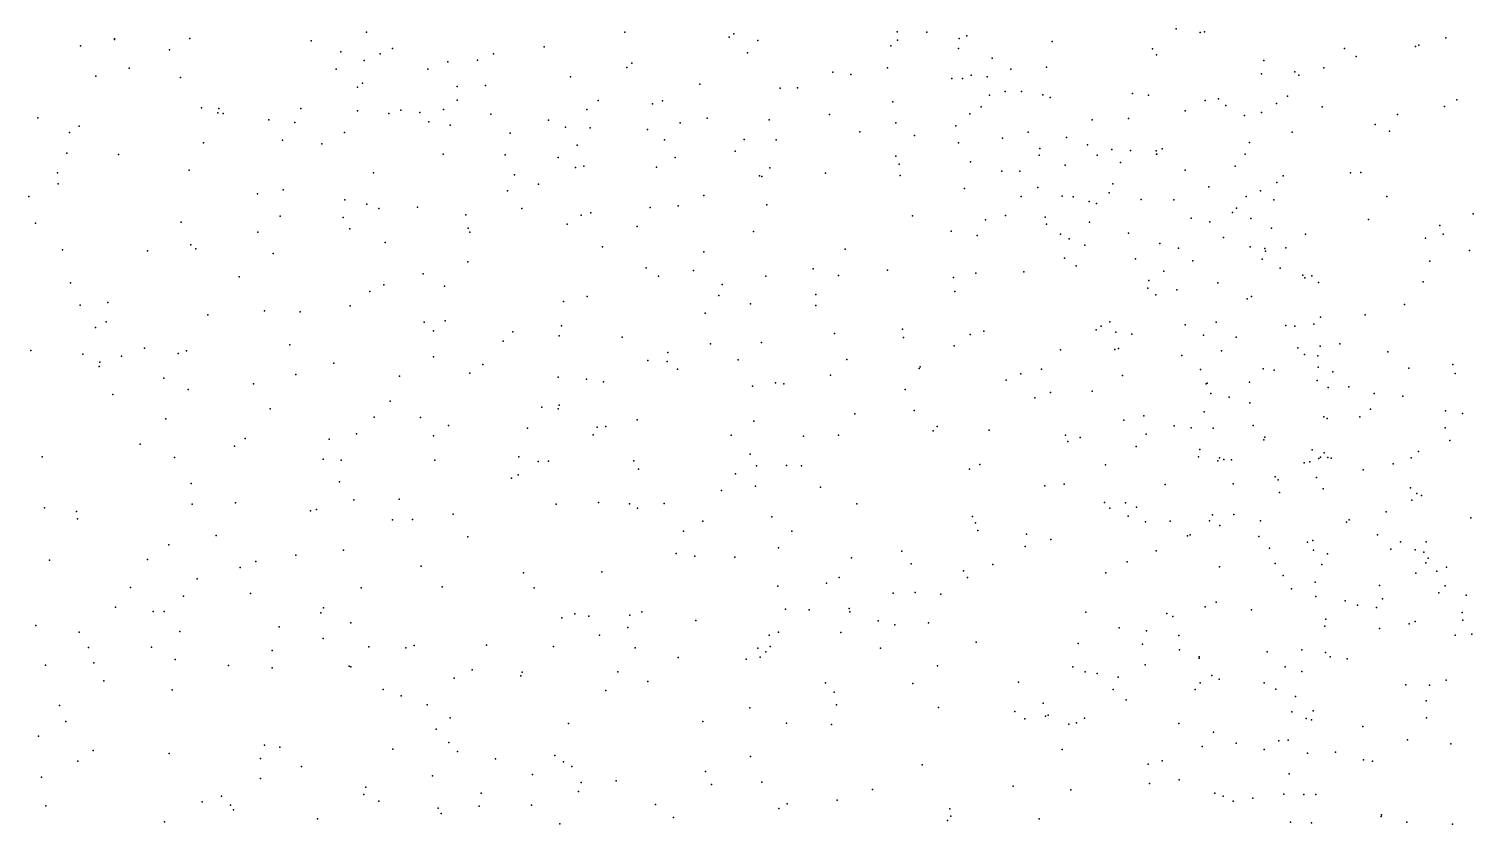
# Model space of a CAD drawing. Header units: metres. Extents: x -25 to 25, y -27.8 to 27.8.
# Drawn here: x -9.476 to -7.936, y 5.103 to 5.952 of the extents above; entities that cross this region are included whole.
import ezdxf

# ---------------------------------------------------------------- set-up
doc = ezdxf.new("R2010")
doc.units = ezdxf.units.M

msp = doc.modelspace()

# ---------------------------------------------------------------- linework, layer by layer
for p in [(-9.116, 5.9481, 17.6879), (-8.8404, 5.9479, 18.573), (-8.7241, 5.9464, 18.6597), (-8.5498, 5.9484, 19.3977), (-8.5184, 5.948, 15.6434), (-8.2523, 5.9515, 4.016), (-8.2267, 5.9477, 17.2376), (-8.2223, 5.9485, 14.2529), (-9.421, 5.9335, -15.567), (-9.3848, 5.9402, 15.3588), (-9.3847, 5.941, 18.9122), (-9.3042, 5.9411, -10.1709), (-9.1749, 5.9388, 14.0621), (-9.0882, 5.9306, 18.1799), (-8.9266, 5.9323, 18.425), (-8.7293, 5.9427, -2.0193), (-8.6985, 5.9392, 15.392), (-8.5566, 5.9334, 26.1043), (-8.5496, 5.9395, 13.7514), (-8.4845, 5.9305, 15.0894), (-8.4839, 5.9414, 19.6036), (-8.4755, 5.944, 15.3357), (-8.3847, 5.9382, 20.0285), (-8.073, 5.9305, 4.2446), (-7.997, 5.9328, 4.4689), (-7.9935, 5.9341, 15.9071), (-7.9648, 5.9418, 4.6621), (-9.3259, 5.9291, 3.1129), (-9.1434, 5.927, -10.102), (-9.1184, 5.9178, -14.2101), (-9.1015, 5.925, -11.2518), (-9.0293, 5.9162, 17.5454), (-8.9975, 5.918, 14.1576), (-8.9804, 5.925, -3.7381), (-8.8331, 5.9151, 15.3433), (-8.7095, 5.9261, 19.2964), (-8.4487, 5.9204, 19.2248), (-8.2778, 5.9301, 20.2393), (-8.2734, 5.9237, -16.2488), (-8.1588, 5.9178, 20.9157), (-8.0604, 5.9221, 21.5177), (-9.4046, 5.9012, -11.323), (-9.3691, 5.9096, 13.1066), (-9.3144, 5.8995, -15.3441), (-9.1482, 5.9087, 3.2105), (-9.0506, 5.9086, 4.1371), (-8.8984, 5.9003, 17.4144), (-8.8384, 5.9103, 18.4775), (-8.6185, 5.9055, 15.437), (-8.5994, 5.9028, 15.8355), (-8.5603, 5.9101, 18.7446), (-8.471, 5.9021, 19.5079), (-8.4541, 5.9004, 18.9086), (-8.4288, 5.9084, 19.0343), (-8.3906, 5.9105, 13.932), (-8.1613, 5.9035, 21.4524), (-8.1257, 5.9057, -12.629), (-8.1216, 5.9021, 15.7644), (-8.095, 5.9101, 25.9077), (-9.1257, 5.8893, 15.3402), (-9.1201, 5.8937, 19.0894), (-9.0192, 5.8901, -10.8287), (-8.9891, 5.891, 13.3555), (-8.7605, 5.8926, 14.3729), (-8.6748, 5.8884, 18.5347), (-8.6562, 5.8886, 17.3019), (-8.4917, 5.8987, 18.8189), (-8.4803, 5.8985, 15.5025), (-8.4346, 5.8846, 19.4308), (-8.4172, 5.8846, -9.878), (-9.0192, 5.8755, 15.3427), (-8.8687, 5.8753, 13.4621), (-8.8108, 5.8715, 18.3727), (-8.8002, 5.8748, -9.9765), (-8.5546, 5.8736, 18.6092), (-8.4516, 5.8808, 19.8042), (-8.3946, 5.8811, 26.0079), (-8.3868, 5.8783, 19.2738), (-8.2991, 5.8827, 20.1597), (-8.2818, 5.8809, 25.9456), (-8.2214, 5.8751, -17.7674), (-8.2073, 5.8769, 20.4074), (-8.1996, 5.8698, 21.2086), (-8.1454, 5.872, 20.5994), (-8.1338, 5.8798, 20.7257), (-7.9661, 5.8689, 15.8616), (-7.9529, 5.876, 25.9065), (-9.4665, 5.8565, -15.346), (-9.292, 5.8673, -12.7869), (-9.2744, 5.8618, -10.6178), (-9.2733, 5.8665, 3.7183), (-9.2688, 5.8612, 15.3806), (-9.22, 5.8546, -3.7753), (-9.186, 5.8666, 26.3432), (-9.1254, 5.8642, -15.1696), (-9.092, 5.8613, 18.0591), (-9.0792, 5.8647, 26.332), (-9.0592, 5.8623, 17.6154), (-9.0337, 5.8655, -15.0177), (-8.9834, 5.8604, -2.1868), (-8.9217, 5.8543, 18.2295), (-8.8811, 5.8655, 14.2621), (-8.7526, 5.8562, 13.5679), (-8.6865, 5.8546, 18.3803), (-8.6221, 5.8602, 18.4396), (-8.4725, 5.8609, -3.6763), (-8.4604, 5.8682, 18.7278), (-8.3419, 5.8546, 17.2956), (-8.3034, 5.8561, 15.614), (-8.2427, 5.864, -17.2728), (-8.1796, 5.859, -9.8433), (-8.1613, 5.8624, 21.0291), (-8.0968, 5.8684, -1.4596), (-8.0162, 5.8601, 17.3308), (-9.4326, 5.8409, 16.272), (-9.4225, 5.8476, -10.0812), (-9.1925, 5.8515, 13.2121), (-9.1393, 5.841, -15.7397), (-9.0495, 5.8523, 18.1714), (-9.0268, 5.8488, -12.8608), (-8.9627, 5.8403, 4.4626), (-8.9037, 5.8466, 3.361), (-8.8773, 5.8458, 15.3764), (-8.8161, 5.8443, 18.2727), (-8.7813, 5.8513, 17.3511), (-8.5896, 5.8417, 3.545), (-8.5515, 5.8513, 18.5066), (-8.4874, 5.8482, 17.4214), (-8.4102, 5.8414, -15.5734), (-8.1288, 5.8412, 20.8373), (-8.0401, 5.8495, -3.6936), (-8.025, 5.8425, 15.8031), (-9.2896, 5.83, 26.3465), (-9.2056, 5.8328, -2.3435), (-9.1634, 5.8289, 3.9651), (-8.8912, 5.8276, 26.2892), (-8.7982, 5.833, -3.7682), (-8.7133, 5.8337, 18.3015), (-8.6789, 5.8333, -12.8206), (-8.5316, 5.8377, 17.3041), (-8.4847, 5.83, 14.9395), (-8.4377, 5.835, 19.6305), (-8.3977, 5.8241, 18.6462), (-8.3695, 5.8355, 19.4587), (-8.3469, 5.828, 19.4591), (-8.3209, 5.8227, 3.7698), (-8.2675, 5.8235, -1.653), (-8.1742, 5.8303, 20.4894), (-9.4357, 5.8188, 18.0827), (-9.3805, 5.8176, 26.3422), (-9.0342, 5.818, 4.2944), (-8.9681, 5.8173, 16.1245), (-8.9114, 5.8144, 17.4625), (-8.7867, 5.8145, 15.4197), (-8.7229, 5.8212, 3.4323), (-8.5515, 5.8157, 15.474), (-8.5479, 5.8072, 4.8935), (-8.4717, 5.8096, 15.8991), (-8.3985, 5.8167, 19.9502), (-8.3368, 5.8167, 25.9868), (-8.3116, 5.8089, 18.8472), (-8.301, 5.8219, -16.5975), (-8.2738, 5.8214, -17.0204), (-8.2732, 5.8178, 19.052), (-8.2729, 5.8178, 19.1391), (-8.1787, 5.818, 25.9205), (-9.4455, 5.7979, -3.7668), (-9.3049, 5.801, 17.8438), (-9.1083, 5.7981, 17.9032), (-8.9582, 5.7957, -9.9638), (-8.8929, 5.8036, -14.7877), (-8.8842, 5.805, 18.1501), (-8.8068, 5.8041, 26.2604), (-8.6967, 5.7949, 14.4901), (-8.6944, 5.7939, 17.3424), (-8.6857, 5.8033, 15.4463), (-8.6265, 5.7977, 18.2543), (-8.5468, 5.7951, 18.3514), (-8.4385, 5.7997, 3.6219), (-8.419, 5.7996, 19.7591), (-8.3709, 5.806, 15.3731), (-8.2428, 5.801, 17.4461), (-8.1895, 5.8052, 17.3283), (-8.1384, 5.7948, 20.9427), (-8.0664, 5.798, 21.4804), (-8.0554, 5.7983, 25.9189), (-9.4446, 5.7862, -11.1256), (-9.2049, 5.7798, 16.2292), (-8.9655, 5.7789, 18.0699), (-8.9324, 5.7858, 19.1374), (-8.4783, 5.7814, 18.4027), (-8.3999, 5.7825, 15.1067), (-8.3238, 5.7766, 20.0636), (-8.3199, 5.7863, -3.7613), (-8.2177, 5.7832, 20.3308), (-8.1623, 5.7787, 21.1421), (-8.1449, 5.7877, 14.2961), (-9.476, 5.7729, -15.678), (-9.232, 5.7756, -15.4068), (-9.1389, 5.7692, 17.6836), (-9.1156, 5.7646, 26.3342), (-9.0617, 5.7614, 17.981), (-8.8135, 5.761, -2.0937), (-8.7835, 5.7627, 17.3914), (-8.7563, 5.7738, -15.7171), (-8.689, 5.764, 18.1564), (-8.4178, 5.7729, 13.764), (-8.3741, 5.7731, 4.9495), (-8.3624, 5.7723, 15.5666), (-8.3453, 5.7674, 17.3266), (-8.3373, 5.7651, 19.565), (-8.2898, 5.7694, 18.7452), (-8.255, 5.7692, 20.2226), (-8.1776, 5.7729, 3.845), (-8.1482, 5.7691, 19.4966), (-8.0277, 5.7727, -3.8565), (-9.208, 5.7519, 18.9657), (-9.1408, 5.7502, 15.4311), (-9.1026, 5.76, 14.1942), (-9.0099, 5.7532, -15.1358), (-8.9501, 5.7598, 17.525), (-8.887, 5.7527, 15.4277), (-8.8765, 5.7555, -14.453), (-8.5336, 5.752, 26.113), (-8.4559, 5.7479, 26.0686), (-8.4345, 5.7526, 17.3317), (-8.3922, 5.7506, -1.7743), (-8.2365, 5.7497, 19.379), (-8.2164, 5.7456, 18.855), (-8.1924, 5.7556, 19.2385), (-8.188, 5.7604, 19.1455), (-8.1728, 5.7493, 19.0635), (-8.0473, 5.7482, 17.4285), (-7.9357, 5.7541, 25.9437), (-9.469, 5.7443, -2.7002), (-9.3136, 5.7453, 15.4547), (-9.2318, 5.7348, -3.8837), (-9.1338, 5.7382, 4.15), (-9.0076, 5.739, 15.4284), (-9.0057, 5.7346, -14.1612), (-8.902, 5.7433, 17.5287), (-8.8274, 5.7407, 18.0616), (-8.7032, 5.7354, 4.8151), (-8.4923, 5.7358, 18.2834), (-8.4645, 5.7312, 19.362), (-8.3908, 5.7434, 18.4316), (-8.3758, 5.7327, 19.9442), (-8.3449, 5.7453, 15.7559), (-8.3031, 5.7337, -16.3366), (-8.1507, 5.739, 17.3879), (-8.1143, 5.7324, 21.4395), (-7.9711, 5.7417, 17.4723), (-7.9677, 5.7326, -4.0707), (-9.4402, 5.7158, 15.4987), (-9.3496, 5.7147, 3.6749), (-9.3032, 5.7212, -15.5571), (-9.298, 5.7168, -10.0189), (-9.096, 5.7238, 17.8089), (-8.8644, 5.7191, 17.4632), (-8.6055, 5.7165, 14.6225), (-8.3666, 5.7275, 19.7734), (-8.3497, 5.7208, -9.782), (-8.2698, 5.7227, 17.3583), (-8.2498, 5.7176, 19.4738), (-8.2018, 5.729, -3.8444), (-8.1735, 5.719, 25.9321), (-8.158, 5.7174, 15.6748), (-8.1353, 5.718, 21.0209), (-7.9864, 5.7282, 15.7541), (-7.9396, 5.7153, 21.5974), (-9.2153, 5.712, 15.4537), (-9.0077, 5.7029, 17.6294), (-8.7563, 5.7137, -9.8287), (-8.3716, 5.7071, 26.0262), (-8.2957, 5.7061, 20.1002), (-8.2348, 5.704, 18.6941), (-8.1606, 5.706, 4.9388), (-8.157, 5.7143, 21.1996), (-7.9817, 5.7036, 14.4472), (-9.2516, 5.6869, 26.3347), (-9.0554, 5.6903, -3.9045), (-8.8177, 5.6968, 3.3522), (-8.8045, 5.6877, 26.2681), (-8.7671, 5.6937, 18.0139), (-8.6901, 5.6877, 15.4691), (-8.6395, 5.6955, 18.0692), (-8.6124, 5.6884, -9.7631), (-8.5602, 5.6941, 13.6373), (-8.4898, 5.6865, 14.8079), (-8.4662, 5.691, 15.5253), (-8.4147, 5.6924, 18.2962), (-8.3592, 5.6987, 17.4359), (-8.2656, 5.6931, 15.4423), (-8.1416, 5.6962, 18.9569), (-8.1172, 5.6889, 19.1329), (-8.115, 5.686, 19.0432), (-8.1078, 5.6881, 20.8512), (-9.4316, 5.6805, 26.3184), (-9.1125, 5.6713, 15.4588), (-9.0974, 5.6784, -14.0276), (-9.0328, 5.6772, 17.8609), (-8.7367, 5.6789, 17.4766), (-8.6367, 5.6684, 17.3739), (-8.4883, 5.6716, 17.3653), (-8.2827, 5.6751, 15.2778), (-8.2817, 5.6833, 18.5249), (-8.2518, 5.6733, 19.5706), (-8.208, 5.6805, 14.0626), (-8.1005, 5.681, 17.4692), (-7.9891, 5.6816, 25.9661), (-9.4212, 5.6568, 18.4239), (-9.3917, 5.6598, 18.2168), (-9.1334, 5.656, 26.3302), (-8.906, 5.6608, 13.4415), (-8.8805, 5.6662, 17.9013), (-8.7402, 5.667, -3.8772), (-8.7064, 5.6582, 17.4229), (-8.6366, 5.6565, 17.9916), (-8.274, 5.6679, 15.6167), (-8.1767, 5.6635, 20.402), (-8.1721, 5.6661, 19.4188), (-8.0089, 5.6575, 4.8975), (-9.3934, 5.639, -2.5982), (-9.2853, 5.6467, 18.7924), (-9.2247, 5.6508, 17.8749), (-9.1867, 5.6497, 3.1752), (-9.0546, 5.6387, -15.5571), (-9.032, 5.6402, 4.5229), (-8.7547, 5.6484, 17.9133), (-8.3233, 5.6389, 15.0864), (-8.2098, 5.6387, 17.4695), (-8.0986, 5.6439, -9.7306), (-8.0508, 5.6466, -1.4564), (-9.4048, 5.6331, -14.7942), (-9.0446, 5.6293, 14.2994), (-8.96, 5.6285, -9.8441), (-8.9106, 5.6243, 17.7174), (-8.908, 5.6348, 17.5935), (-8.8434, 5.6229, -14.9225), (-8.6167, 5.6266, 26.1853), (-8.5443, 5.6313, 18.0125), (-8.5432, 5.6225, 17.43), (-8.4721, 5.6256, -15.4077), (-8.4575, 5.6291, 18.0958), (-8.3378, 5.6306, 17.442), (-8.3323, 5.6344, 18.3296), (-8.3168, 5.628, 3.5938), (-8.2997, 5.6259, 13.8339), (-8.2427, 5.636, -17.2352), (-8.2232, 5.625, 15.6338), (-8.1883, 5.6227, 19.5181), (-8.1354, 5.6351, 21.1393), (-8.1257, 5.6345, 18.8106), (-8.1056, 5.6367, 20.6635), (-9.474, 5.6084, 26.2956), (-9.3526, 5.6109, 18.6234), (-9.308, 5.6083, -13.818), (-9.1977, 5.6147, 15.4878), (-8.9702, 5.6185, 16.2493), (-8.7489, 5.6155, -12.8735), (-8.6947, 5.6171, 17.8603), (-8.4892, 5.6134, 26.1094), (-8.3756, 5.6091, 18.1602), (-8.3177, 5.6094, 26.0183), (-8.3139, 5.6107, 19.4195), (-8.2042, 5.6083, 18.5309), (-8.1228, 5.6113, 20.5398), (-8.0988, 5.6133, 20.8093), (-8.0779, 5.6156, 19.1762), (-8.0266, 5.6071, 25.9813), (-9.4186, 5.6046, 15.5423), (-9.4009, 5.5914, 16.3635), (-9.4002, 5.5959, 14.2176), (-9.3773, 5.6026, -15.7519), (-9.3168, 5.6052, -18.4706), (-9.1509, 5.595, 4.349), (-9.0445, 5.6017, 17.7154), (-8.992, 5.5935, 26.3228), (-8.816, 5.5979, -14.4604), (-8.7954, 5.5968, 4.7712), (-8.7947, 5.6063, 17.7657), (-8.7197, 5.5986, 26.2437), (-8.6037, 5.599, 16.1632), (-8.2465, 5.6031, 18.4188), (-8.1154, 5.6041, 20.9534), (-8.1014, 5.6028, 21.293), (-7.9573, 5.5934, -18.5953), (-9.3322, 5.579, 3.1459), (-9.1913, 5.583, 26.3331), (-9.0806, 5.5811, 26.3309), (-9.0057, 5.5845, 15.4796), (-8.9116, 5.58, 17.5966), (-8.8812, 5.578, -2.1438), (-8.7842, 5.5887, -14.6772), (-8.621, 5.5821, 17.8076), (-8.5264, 5.5892, 3.4294), (-8.5253, 5.5912, -1.8913), (-8.4336, 5.577, -3.968), (-8.4182, 5.5836, 17.4848), (-8.3962, 5.5885, 16.0364), (-8.3097, 5.5817, 18.22), (-8.2264, 5.5881, -15.8844), (-8.1597, 5.5891, 17.5662), (-8.1478, 5.5874, 18.6459), (-8.1019, 5.5765, 18.7472), (-8.101, 5.5908, 17.6392), (-8.0852, 5.5856, 15.6602), (-8.0042, 5.5898, 21.5155), (-7.9547, 5.5841, -9.6576), (-9.3866, 5.5615, -18.2097), (-9.306, 5.5669, 3.9417), (-9.2365, 5.573, -18.3159), (-8.8633, 5.5751, 26.3026), (-8.7041, 5.5703, 17.5643), (-8.6798, 5.574, 3.3698), (-8.6708, 5.5731, 17.6873), (-8.5413, 5.5668, 17.8406), (-8.3866, 5.5636, 17.9958), (-8.342, 5.5653, 17.5288), (-8.2203, 5.5731, 19.6126), (-8.2194, 5.5737, 20.2658), (-8.2156, 5.5626, 25.9733), (-8.1741, 5.5749, -4.1134), (-8.0903, 5.569, 19.3845), (-8.0682, 5.5696, -18.4063), (-8.0413, 5.5627, 19.0848), (-9.2186, 5.5462, 13.341), (-9.0906, 5.5544, -15.3674), (-8.9289, 5.548, 19.0484), (-8.9116, 5.5464, 15.4873), (-8.9104, 5.5502, -15.1192), (-8.403, 5.5579, 26.0693), (-8.1959, 5.5586, 15.6326), (-8.174, 5.5527, 13.9444), (-8.045, 5.5459, 18.9311), (-8.0108, 5.5597, 14.2746), (-9.3301, 5.5358, 18.3322), (-9.1077, 5.5375, -18.233), (-9.0583, 5.5372, -15.3978), (-8.8273, 5.5344, -9.6772), (-8.7028, 5.5331, 13.58), (-8.595, 5.5411, 17.5791), (-8.5318, 5.5444, 15.5144), (-8.3083, 5.5342, 18.0512), (-8.2868, 5.5387, -12.6315), (-8.2225, 5.543, -9.6419), (-8.0948, 5.5377, 21.2008), (-8.0913, 5.5361, 14.1055), (-8.0565, 5.5377, 21.3515), (-7.965, 5.5441, 17.9661), (-7.947, 5.5414, 17.5877), (-9.2452, 5.5146, -15.6744), (-9.1266, 5.5195, 15.5146), (-9.0445, 5.5176, -9.7744), (-9.0283, 5.5286, -18.649), (-8.9441, 5.5257, -18.3695), (-8.8742, 5.5184, 13.4973), (-8.8699, 5.5267, 3.2717), (-8.8605, 5.5274, -4.0136), (-8.727, 5.5182, 14.506), (-8.6499, 5.517, 26.2265), (-8.6127, 5.5182, 4.7758), (-8.5114, 5.5229, 19.3112), (-8.5072, 5.5275, 17.6765), (-8.4517, 5.5235, 17.5732), (-8.3704, 5.5181, 17.865), (-8.3547, 5.5158, 17.6833), (-8.2844, 5.5192, -1.6942), (-8.2546, 5.5281, 19.7193), (-8.2364, 5.5262, 17.704), (-8.2128, 5.5257, 18.2759), (-8.1703, 5.5286, 20.3927), (-8.1579, 5.5162, 4.8173), (-7.9655, 5.5259, 26.0256), (-9.3572, 5.5086, -14.618), (-9.2566, 5.5065, 18.0762), (-9.1556, 5.5139, -2.323), (-8.368, 5.5116, 15.557), (-8.295, 5.5061, 17.9356), (-8.227, 5.5029, 18.123), (-8.1588, 5.5132, 17.844), (-8.1073, 5.5026, 20.5949), (-8.0946, 5.4994, 20.7979), (-7.9939, 5.5009, 15.6625), (-7.9606, 5.5125, 18.0453), (-9.4617, 5.4951, 26.2664), (-9.3208, 5.4944, 26.3101), (-9.1623, 5.4927, -13.9238), (-9.1429, 5.4917, 3.1643), (-9.0429, 5.4915, 13.4449), (-8.9535, 5.4952, -18.2175), (-8.9328, 5.49, 26.3204), (-8.9217, 5.4906, 4.7127), (-8.8307, 5.491, 26.3046), (-8.7066, 5.4981, -4.0185), (-8.7001, 5.4856, 15.5069), (-8.6679, 5.4857, 19.2101), (-8.652, 5.4856, -9.569), (-8.4617, 5.4871, 14.7292), (-8.3277, 5.4865, -4.1314), (-8.2285, 5.495, 20.2252), (-8.2079, 5.4908, -15.4547), (-8.2062, 5.4942, 17.9215), (-8.2014, 5.4924, 20.3111), (-8.1933, 5.4918, -17.3846), (-8.1159, 5.4887, 18.4381), (-8.1099, 5.4896, 15.639), (-8.1002, 5.4932, 20.6988), (-8.0983, 5.4949, 20.9802), (-8.0905, 5.4943, 19.4634), (-8.0871, 5.4936, 18.5684), (-8.0208, 5.4875, 3.7027), (-8.0016, 5.4941, 21.453), (-9.1449, 5.4686, -15.5611), (-8.9612, 5.4725, -15.2814), (-8.9543, 5.4758, -14.1465), (-8.8257, 5.4819, -18.7082), (-8.7224, 5.477, 26.263), (-8.4727, 5.4819, 15.533), (-8.1468, 5.4736, -1.5681), (-8.1436, 5.4707, 20.4663), (-8.1028, 5.4732, 18.1942), (-8.0528, 5.4813, 18.6687), (-9.3028, 5.4668, -18.0402), (-8.7374, 5.4592, 16.2757), (-8.7011, 5.4638, 17.4977), (-8.6316, 5.4628, -18.6828), (-8.3923, 5.464, 17.4512), (-8.372, 5.4659, 4.7743), (-8.2643, 5.4656, 19.8368), (-8.1916, 5.4664, 15.8568), (-8.1422, 5.457, 19.6106), (-8.0958, 5.461, 18.3536), (-8.0026, 5.4619, 18.8973), (-7.9959, 5.4561, 18.1625), (-7.9909, 5.4539, 19.0207), (-9.4592, 5.4407, -15.9707), (-9.302, 5.4447, 4.2354), (-9.2558, 5.4462, 14.3052), (-9.1755, 5.4375, 15.5591), (-9.1692, 5.4388, 16.3251), (-9.1293, 5.4493, 18.7873), (-9.0812, 5.4499, -12.9982), (-8.9138, 5.4447, 15.5205), (-8.8684, 5.4465, -14.2941), (-8.8354, 5.4448, -18.1248), (-8.827, 5.4402, -15.0033), (-8.7986, 5.4454, -2.0811), (-8.5928, 5.4451, 15.5191), (-8.3289, 5.4464, 16.0566), (-8.3232, 5.4404, 26.0479), (-8.3065, 5.4461, 15.5722), (-8.2947, 5.4413, 19.9513), (-8.001, 5.4488, -9.5239), (-9.4253, 5.4368, -18.9515), (-9.4241, 5.429, 16.4044), (-9.0883, 5.4278, -15.0473), (-9.067, 5.4282, -17.9874), (-9.0235, 5.4341, -18.9381), (-8.7572, 5.4265, -18.981), (-8.6836, 5.4311, -18.2119), (-8.4695, 5.4316, -18.8935), (-8.4663, 5.4246, 3.4881), (-8.3035, 5.4318, -16.4553), (-8.2852, 5.4257, 3.5938), (-8.2588, 5.4265, 20.0996), (-8.2167, 5.427, 13.8138), (-8.2136, 5.4333, 15.1734), (-8.1909, 5.4335, 17.4913), (-8.1625, 5.4269, 25.9961), (-8.0706, 5.4256, 21.0881), (-8.0679, 5.4278, 19.5147), (-8.0284, 5.4366, 18.24), (-7.938, 5.43, 21.5419), (-9.2763, 5.4112, 4.3947), (-9.0078, 5.4097, 15.5376), (-8.778, 5.4157, -12.9379), (-8.6622, 5.4157, 26.2414), (-8.4641, 5.4165, -18.4918), (-8.4122, 5.4127, -15.27), (-8.3859, 5.4071, 15.5484), (-8.2403, 5.4108, 19.4283), (-8.2374, 5.4118, 20.2017), (-8.2059, 5.4218, -4.3062), (-8.1641, 5.4102, 3.6931), (-8.0378, 5.412, 15.6406), (-9.3269, 5.4011, -13.0136), (-9.1404, 5.3957, 26.3258), (-8.7857, 5.3919, 11.0179), (-8.6766, 5.3979, -19.1142), (-8.5451, 5.3944, 17.4763), (-8.4134, 5.3995, 13.7115), (-8.2737, 5.3947, 19.8813), (-8.153, 5.3976, -9.481), (-8.1124, 5.4041, -18.0555), (-8.1066, 5.406, 20.6563), (-8.1059, 5.3956, -18.659), (-8.0911, 5.3915, 20.822), (-8.0236, 5.3965, 21.2433), (-8.0131, 5.4043, 19.3643), (-7.9975, 5.3959, 26.0402), (-7.9881, 5.3934, 18.3401), (-7.9857, 5.4043, 19.1884), (-9.4539, 5.385, 3.9174), (-9.3494, 5.3857, 13.4078), (-9.2508, 5.3772, 15.608), (-9.2339, 5.3835, 26.3138), (-9.1913, 5.3904, 4.5748), (-9.0576, 5.3784, 26.3321), (-8.7658, 5.3892, 13.5875), (-8.7232, 5.388, -4.138), (-8.5986, 5.3874, 16.2521), (-8.535, 5.3809, 26.1643), (-8.4481, 5.3803, 26.1123), (-8.3045, 5.3831, -18.5147), (-8.2061, 5.3779, 20.3082), (-8.1467, 5.3814, -18.9781), (-8.097, 5.3802, -17.7688), (-7.9861, 5.3821, 18.8477), (-7.9838, 5.3869, -18.7758), (-7.964, 5.3775, 19.0819), (-9.2966, 5.3649, -19.0443), (-8.9484, 5.3714, 26.3237), (-8.8648, 5.3724, 17.6446), (-8.6255, 5.3604, 15.5253), (-8.6119, 5.3663, 10.9496), (-8.4791, 5.3735, -4.1946), (-8.4749, 5.3665, 11.0284), (-8.3274, 5.3715, -9.4509), (-8.1383, 5.3684, 20.5048), (-8.1042, 5.3613, 13.9007), (-7.9969, 5.371, 18.703), (-7.9744, 5.3733, 21.3687), (-9.3678, 5.3556, 26.2736), (-9.311, 5.3466, -13.8197), (-9.2397, 5.3494, 3.1627), (-9.1217, 5.3553, 18.0172), (-9.0353, 5.3565, 16.3219), (-8.937, 5.3555, 18.9092), (-8.6774, 5.3571, -1.9843), (-8.5543, 5.3496, 19.2583), (-8.5308, 5.3503, 15.529), (-8.5033, 5.3485, -18.1969), (-8.1294, 5.3545, -18.3775), (-8.1035, 5.346, -17.1143), (-8.0356, 5.3579, 21.155), (-7.9722, 5.3502, 18.4923), (-7.9655, 5.3577, -18.261), (-7.9431, 5.3476, -18.4694), (-9.3838, 5.3347, -4.151), (-9.3434, 5.3303, -15.9006), (-9.3317, 5.3303, 15.6573), (-9.1618, 5.3339, -15.6566), (-8.8223, 5.3299, -19.2128), (-8.669, 5.3325, -17.1515), (-8.6439, 5.3319, 26.2354), (-8.6013, 5.3333, 4.7399), (-8.6005, 5.3297, 14.5841), (-8.3486, 5.3295, -17.2899), (-8.2216, 5.3351, 19.7758), (-8.2098, 5.34, 15.9486), (-8.1722, 5.3321, 20.4137), (-8.0722, 5.3414, 19.5462), (-8.0589, 5.337, 21.0159), (-8.0389, 5.3343, -17.2944), (-8.0325, 5.3435, 19.4661), (-9.4687, 5.3153, 4.1218), (-9.1648, 5.3288, 18.3829), (-9.1328, 5.3181, -19.1383), (-8.9076, 5.3233, -9.529), (-8.8936, 5.3277, -15.1472), (-8.8787, 5.325, -4.2194), (-8.8352, 5.3263, 15.5453), (-8.7648, 5.3205, 26.2833), (-8.5703, 5.3203, 3.5361), (-8.5524, 5.3161, 13.6791), (-8.5164, 5.318, -19.2574), (-8.2622, 5.3281, 20.075), (-8.2558, 5.3249, 15.5705), (-8.0939, 5.3146, -19.1612), (-8.0929, 5.3221, -9.3278), (-8.0038, 5.317, -16.9587), (-7.9976, 5.3195, -4.5631), (-7.9472, 5.3291, 18.9462), (-7.9466, 5.3208, 15.641), (-9.4223, 5.308, -17.8579), (-9.3149, 5.3087, -2.3678), (-9.2092, 5.3139, -4.2082), (-9.1623, 5.3015, -2.2693), (-8.8673, 5.305, 3.3325), (-8.8372, 5.3132, -14.3895), (-8.6866, 5.3049, -16.9312), (-8.6764, 5.3081, -9.4392), (-8.61, 5.3078, -17.9937), (-8.3132, 5.3129, -4.3855), (-8.2842, 5.3095, 19.931), (-8.2495, 5.3045, 20.1677), (-8.0355, 5.312, -18.1119), (-7.9547, 5.3048, 18.6443), (-7.9371, 5.3061, 18.787), (-9.4125, 5.2916, -2.5455), (-9.3453, 5.2921, -14.5699), (-9.2167, 5.2886, 26.3057), (-9.1136, 5.2923, 26.3243), (-9.0741, 5.2913, -9.5426), (-9.0651, 5.2938, -17.7788), (-8.9878, 5.2941, 15.5877), (-8.9164, 5.2927, 26.3199), (-8.8294, 5.2914, -15.0428), (-8.6987, 5.2911, 19.1056), (-8.6901, 5.2872, 17.5515), (-8.6855, 5.2929, -17.3531), (-8.5678, 5.2911, -16.825), (-8.4658, 5.2974, 26.1239), (-8.3569, 5.2959, -18.1938), (-8.2883, 5.2953, -16.7802), (-8.2489, 5.2894, 19.8525), (-8.1552, 5.2871, 19.683), (-8.1184, 5.2891, 3.8513), (-8.0932, 5.2865, -16.8356), (-9.4584, 5.2728, -13.755), (-9.4066, 5.2755, 4.4289), (-9.3201, 5.2789, 26.2735), (-9.263, 5.2727, -17.79), (-9.2166, 5.2699, 16.3614), (-9.1343, 5.272, -13.9928), (-9.1325, 5.2713, 10.9801), (-9.0032, 5.268, 18.7307), (-8.7836, 5.2811, -14.7341), (-8.7111, 5.2794, 15.5406), (-8.6961, 5.2814, -17.8576), (-8.507, 5.2723, 11.1955), (-8.3626, 5.2712, -19.3253), (-8.2856, 5.2732, -16.7436), (-8.2278, 5.2817, -15.4043), (-8.2277, 5.2805, 26.0074), (-8.1362, 5.2713, -17.5649), (-8.0881, 5.2818, 20.793), (-8.0699, 5.2795, 26.0251), (-9.3959, 5.2563, 26.2181), (-9.0223, 5.259, -2.16), (-8.9512, 5.2615, -19.2799), (-8.9498, 5.2655, 10.9004), (-8.8479, 5.2658, -17.1916), (-8.8158, 5.2554, 26.3037), (-8.6263, 5.2541, -17.5843), (-8.5333, 5.2533, 26.165), (-8.4206, 5.2547, 10.9365), (-8.3494, 5.2658, 19.3494), (-8.3366, 5.264, -17.5034), (-8.3144, 5.26, 26.0475), (-8.2267, 5.2542, -16.2625), (-8.2145, 5.2619, -18.1066), (-8.2067, 5.258, -17.1184), (-8.1586, 5.2542, 15.5857), (-8.1183, 5.266, 15.3926), (-7.9644, 5.2569, -19.2331), (-9.3232, 5.2467, 4.5797), (-9.0982, 5.2468, 18.2566), (-9.0789, 5.2402, 15.6402), (-8.8607, 5.2459, -17.512), (-8.617, 5.2441, -12.8974), (-8.3196, 5.2471, 17.5175), (-8.2322, 5.2469, 20.2352), (-8.1461, 5.2473, -17.8433), (-8.125, 5.2395, -12.7329), (-8.0073, 5.2518, 19.4392), (-7.9821, 5.2515, 19.3513), (-9.4433, 5.2299, 15.7252), (-9.0511, 5.2307, 26.3255), (-8.7071, 5.2273, 16.3044), (-8.6148, 5.2305, -19.4032), (-8.5059, 5.2279, -4.3942), (-8.4246, 5.2235, 16.1866), (-8.3944, 5.2325, -17.7331), (-8.3059, 5.236, 13.7425), (-8.1291, 5.2232, -16.6663), (-8.1062, 5.2241, 15.6859), (-7.9857, 5.2348, -17.8761), (-9.4367, 5.213, -13.1025), (-9.0267, 5.2168, -17.5345), (-8.9005, 5.2107, -16.8966), (-8.7573, 5.213, -1.9854), (-8.6681, 5.2111, -16.6853), (-8.62, 5.2096, 3.6397), (-8.4139, 5.2158, -16.6255), (-8.3916, 5.2186, -12.7889), (-8.389, 5.2195, -1.7544), (-8.3667, 5.21, 15.5523), (-8.3586, 5.2113, 3.8099), (-8.3501, 5.2165, 14.8325), (-8.2494, 5.2107, 15.5709), (-8.1139, 5.2161, 19.6304), (-8.1081, 5.2147, -15.8063), (-8.0533, 5.2076, 20.9292), (-7.9853, 5.2167, 26.0423), (-9.4656, 5.1971, 14.1255), (-9.0415, 5.2046, -14.1465), (-8.2126, 5.2016, 19.7783), (-8.143, 5.1923, -16.0265), (-8.133, 5.1928, 20.5781), (-8.0057, 5.1933, 21.0695), (-9.4075, 5.1818, -17.7451), (-9.3264, 5.1786, -15.9714), (-9.2246, 5.1877, 14.3082), (-9.2085, 5.1855, -15.8149), (-9.088, 5.1832, -4.36), (-9.028, 5.1906, -17.2457), (-9.0188, 5.1808, -17.0887), (-8.9152, 5.1766, 17.8271), (-8.3741, 5.183, -4.5746), (-8.2247, 5.1863, 20.3014), (-8.1883, 5.1899, 20.4198), (-8.1586, 5.1829, 15.853), (-8.1124, 5.1791, 20.7106), (-8.0823, 5.1801, 20.8008), (-7.9594, 5.189, 19.2925), (-9.4237, 5.1704, 26.1694), (-9.2288, 5.1735, -19.2474), (-9.1851, 5.1647, 26.2877), (-8.9784, 5.173, -15.4229), (-8.9057, 5.1698, -2.0565), (-8.8971, 5.1648, -14.4322), (-8.7063, 5.1754, -4.4225), (-8.5232, 5.1665, 26.1465), (-8.2822, 5.1675, 20.0225), (-8.2674, 5.171, -9.2266), (-8.0526, 5.1719, 15.6113), (-8.0429, 5.1704, -1.438), (-9.4624, 5.1533, -4.2165), (-9.2288, 5.1521, 15.6969), (-9.0457, 5.1549, 15.6481), (-8.939, 5.1563, 4.7091), (-8.887, 5.1479, -4.4475), (-8.8495, 5.1497, -19.444), (-8.7542, 5.1596, 10.8008), (-8.7479, 5.1457, 14.5244), (-8.6943, 5.1483, 19.0251), (-8.2807, 5.1468, 19.9061), (-8.2492, 5.1506, -4.6605), (-8.132, 5.1571, 4.0183), (-9.2705, 5.1332, 26.2518), (-9.1186, 5.1351, 3.2724), (-9.1168, 5.1428, 10.8053), (-8.9935, 5.1364, 18.4015), (-8.89, 5.1381, 3.4963), (-8.5763, 5.1403, -4.5128), (-8.4263, 5.1438, 26.0916), (-8.3649, 5.14, 4.6801), (-8.2111, 5.1365, 19.3686), (-8.2023, 5.1333, 15.583), (-8.1706, 5.1309, 20.498), (-8.1376, 5.1354, 19.6503), (-8.1163, 5.135, 15.5219), (-8.1035, 5.135, 25.9976), (-9.4579, 5.1228, -16.132), (-9.2912, 5.1271, 16.384), (-9.261, 5.1236, 4.6666), (-9.2577, 5.1187, 10.9862), (-9.1028, 5.1278, 4.7104), (-9.0394, 5.1203, -16.9204), (-9.0364, 5.1147, -19.4034), (-8.9959, 5.1224, -14.2985), (-8.9401, 5.1235, 17.9892), (-8.8077, 5.1243, 18.8629), (-8.6762, 5.1201, 15.5511), (-8.6673, 5.125, 11.1142), (-8.614, 5.129, -1.8735), (-8.4937, 5.1196, 11.0638), (-8.1917, 5.128, 15.1907), (-9.3314, 5.1059, -13.9431), (-9.1682, 5.1092, -13.0279), (-8.9098, 5.1037, 18.5973), (-8.7884, 5.1106, 15.5734), (-8.4964, 5.1074, -4.6441), (-8.4928, 5.1117, 15.547), (-8.3985, 5.109, 15.5514), (-8.1303, 5.1056, -9.091), (-8.1082, 5.1047, 15.6042), (-8.0337, 5.1115, 19.4932), (-8.0334, 5.1132, 20.9469), (-8.0065, 5.1055, 19.4093), (-7.9576, 5.1034, 21.1269)]:
    msp.add_point(p)

doc.saveas('drawing.dxf')
